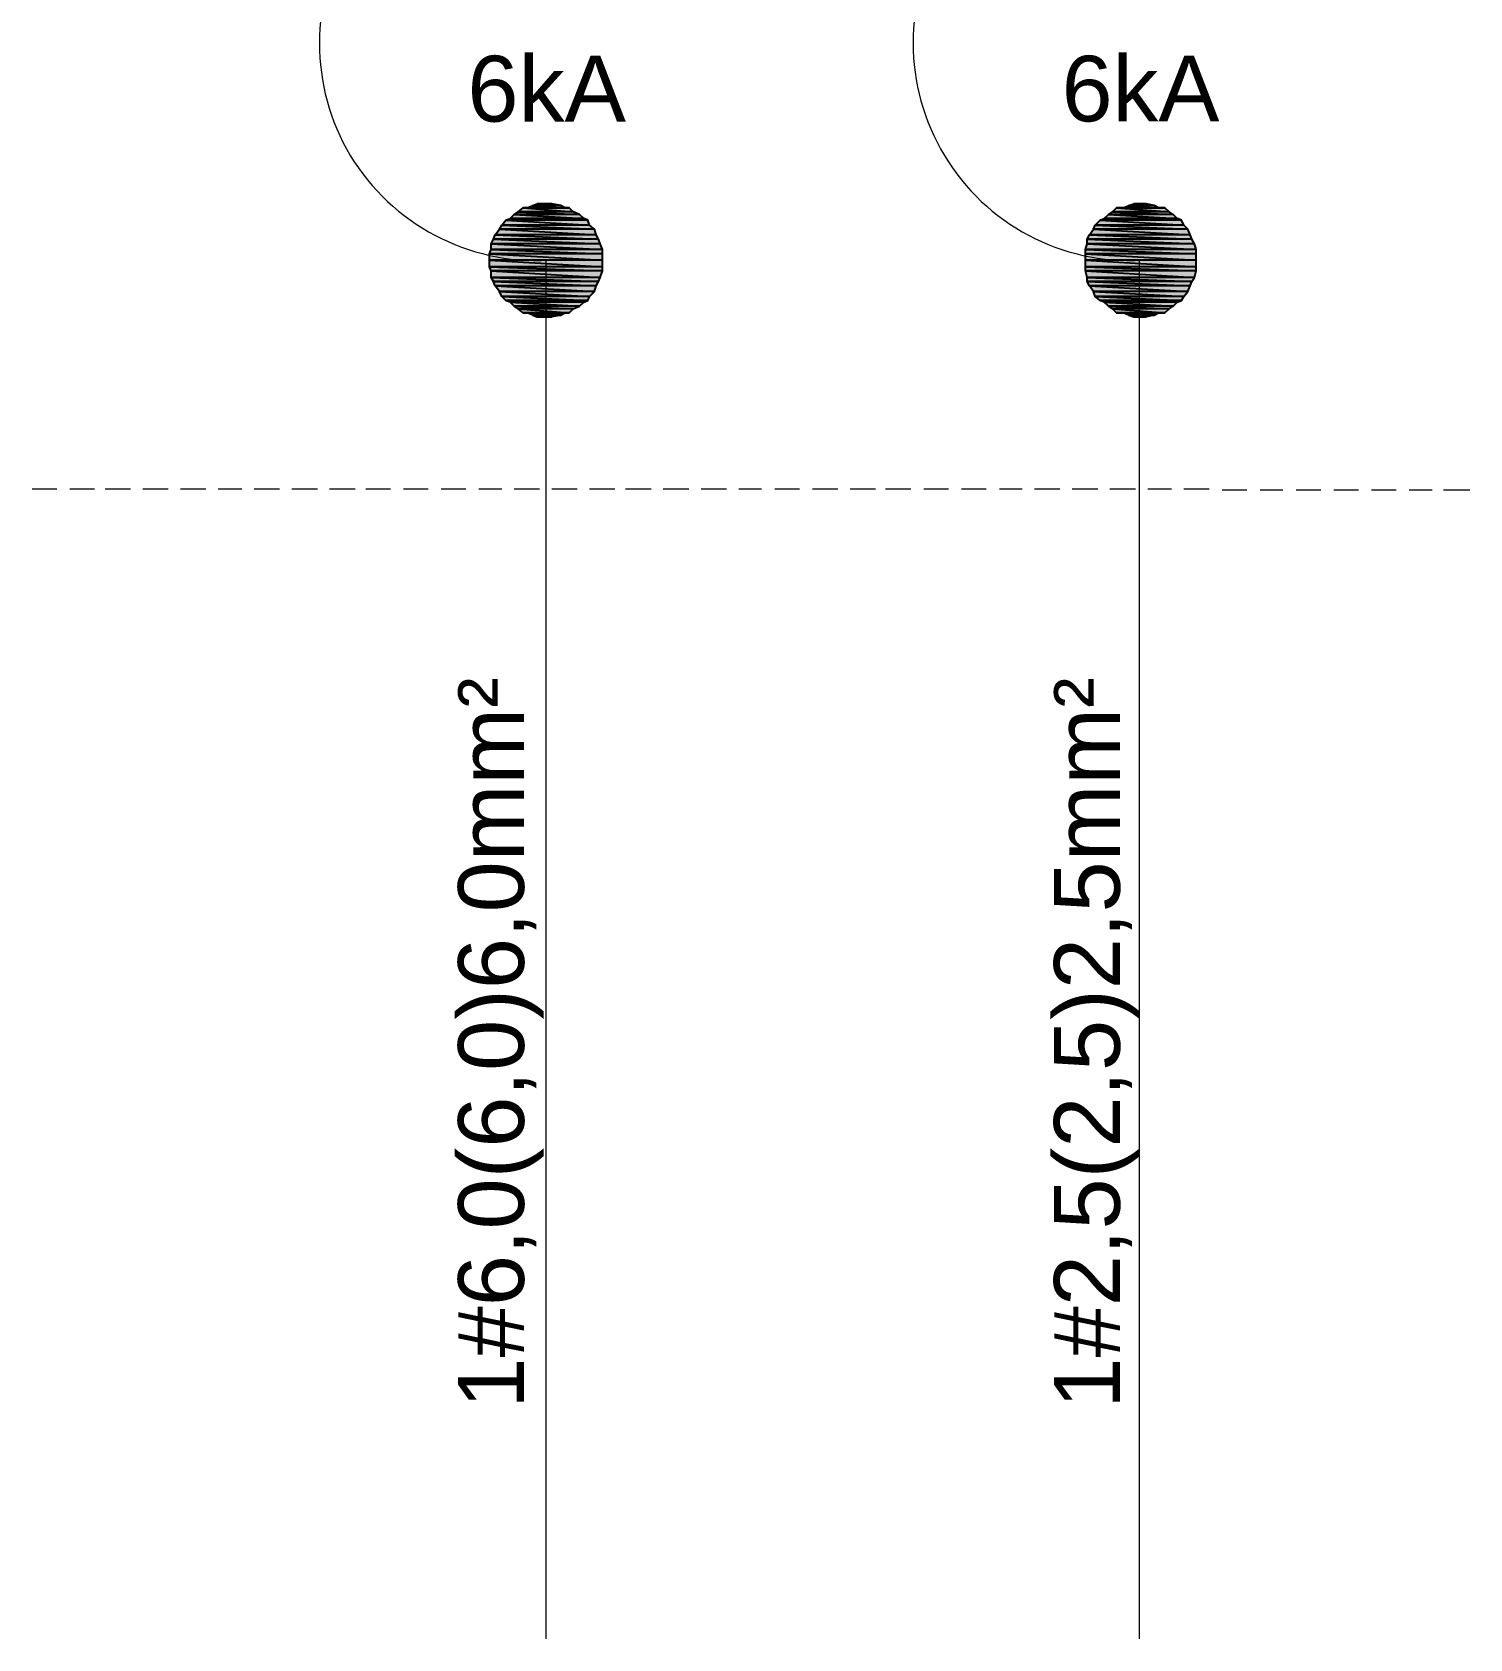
# Model space of a CAD drawing. Header units: millimetres. Extents: x 40 to 176, y -32 to 59.
# Drawn here: x 118.154 to 120.604, y 37.075 to 39.813 of the extents above; entities that cross this region are included whole.
import ezdxf

# ---------------------------------------------------------------- set-up
doc = ezdxf.new("R2010")
doc.units = ezdxf.units.MM
doc.layers.add('13 - Diagrama unifilar', color=7, linetype='Continuous', lineweight=30)
doc.styles.add('Arial0', font='arial.ttf', dxfattribs={"height": 3.14658})

msp = doc.modelspace()

# ---------------------------------------------------------------- hatches: boundary and pattern name
at = {"layer": '13 - Diagrama unifilar', "true_color": 0x000007}
h = msp.add_hatch(color=7, dxfattribs=at)
h.paths.add_polyline_path([(119.0689, 39.514), (118.9907, 39.514), (119.0759, 39.507)])
h.paths.add_polyline_path([(118.9907, 39.514), (119.0759, 39.507), (118.9823, 39.507)])
h = msp.add_hatch(color=7, dxfattribs=at)
h.paths.add_polyline_path([(119.0549, 39.5182), (119.0074, 39.5182), (119.0619, 39.514)])
h.paths.add_polyline_path([(119.0074, 39.5182), (119.0619, 39.514), (118.9977, 39.514)])
h = msp.add_hatch(color=7, dxfattribs=at)
h.paths.add_polyline_path([(119.0396, 39.521), (119.0144, 39.521), (119.0549, 39.5182)])
h.paths.add_polyline_path([(119.0144, 39.521), (119.0549, 39.5182), (119.0074, 39.5182)])
h = msp.add_hatch(color=7, dxfattribs=at)
h.paths.add_polyline_path([(120.0843, 39.514), (120.0019, 39.514), (120.0913, 39.507)])
h.paths.add_polyline_path([(120.0019, 39.514), (120.0913, 39.507), (119.9949, 39.507)])
h = msp.add_hatch(color=7, dxfattribs=at)
h.paths.add_polyline_path([(120.0662, 39.5182), (120.0229, 39.5182), (120.0732, 39.514)])
h.paths.add_polyline_path([(120.0229, 39.5182), (120.0732, 39.514), (120.0131, 39.514)])
h = msp.add_hatch(color=7, dxfattribs=at)
h.paths.add_polyline_path([(120.0522, 39.521), (120.0313, 39.521), (120.0662, 39.5182)])
h.paths.add_polyline_path([(120.0313, 39.521), (120.0662, 39.5182), (120.0229, 39.5182)])
h = msp.add_hatch(color=7, dxfattribs=at)
h.paths.add_polyline_path([(119.101, 39.4931), (118.9613, 39.4931), (119.1038, 39.4847)])
h.paths.add_polyline_path([(118.9613, 39.4931), (119.1038, 39.4847), (118.9544, 39.4847)])
h = msp.add_hatch(color=7, dxfattribs=at)
h.paths.add_polyline_path([(119.094, 39.4958), (118.9683, 39.4958), (119.101, 39.4931)])
h.paths.add_polyline_path([(118.9683, 39.4958), (119.101, 39.4931), (118.9613, 39.4931)])
h = msp.add_hatch(color=7, dxfattribs=at)
h.paths.add_polyline_path([(119.087, 39.5028), (118.9753, 39.5028), (119.094, 39.4958)])
h.paths.add_polyline_path([(118.9753, 39.5028), (119.094, 39.4958), (118.9683, 39.4958)])
h = msp.add_hatch(color=7, dxfattribs=at)
h.paths.add_polyline_path([(119.0759, 39.507), (118.9823, 39.507), (119.087, 39.5028)])
h.paths.add_polyline_path([(118.9823, 39.507), (119.087, 39.5028), (118.9753, 39.5028)])
h = msp.add_hatch(color=7, dxfattribs=at)
h.paths.add_polyline_path([(120.1123, 39.4931), (119.974, 39.4931), (120.1165, 39.4847)])
h.paths.add_polyline_path([(119.974, 39.4931), (120.1165, 39.4847), (119.9656, 39.4847)])
h = msp.add_hatch(color=7, dxfattribs=at)
h.paths.add_polyline_path([(120.1053, 39.4958), (119.981, 39.4958), (120.1123, 39.4931)])
h.paths.add_polyline_path([(119.981, 39.4958), (120.1123, 39.4931), (119.974, 39.4931)])
h = msp.add_hatch(color=7, dxfattribs=at)
h.paths.add_polyline_path([(120.0983, 39.5028), (119.988, 39.5028), (120.1053, 39.4958)])
h.paths.add_polyline_path([(119.988, 39.5028), (120.1053, 39.4958), (119.981, 39.4958)])
h = msp.add_hatch(color=7, dxfattribs=at)
h.paths.add_polyline_path([(120.0913, 39.507), (119.9949, 39.507), (120.0983, 39.5028)])
h.paths.add_polyline_path([(119.9949, 39.507), (120.0983, 39.5028), (119.988, 39.5028)])
h = msp.add_hatch(color=7, dxfattribs=at)
h.paths.add_polyline_path([(119.1192, 39.4609), (118.9404, 39.4609), (119.122, 39.4525)])
h.paths.add_polyline_path([(118.9404, 39.4609), (119.122, 39.4525), (118.9362, 39.4525)])
h = msp.add_hatch(color=7, dxfattribs=at)
h.paths.add_polyline_path([(119.115, 39.4679), (118.9432, 39.4679), (119.1192, 39.4609)])
h.paths.add_polyline_path([(118.9432, 39.4679), (119.1192, 39.4609), (118.9404, 39.4609)])
h = msp.add_hatch(color=7, dxfattribs=at)
h.paths.add_polyline_path([(119.1122, 39.4777), (118.9502, 39.4777), (119.115, 39.4679)])
h.paths.add_polyline_path([(118.9502, 39.4777), (119.115, 39.4679), (118.9432, 39.4679)])
h = msp.add_hatch(color=7, dxfattribs=at)
h.paths.add_polyline_path([(119.1038, 39.4847), (118.9544, 39.4847), (119.1122, 39.4777)])
h.paths.add_polyline_path([(118.9544, 39.4847), (119.1122, 39.4777), (118.9502, 39.4777)])
h = msp.add_hatch(color=7, dxfattribs=at)
h.paths.add_polyline_path([(120.1276, 39.4679), (119.9558, 39.4679), (120.1304, 39.4609)])
h.paths.add_polyline_path([(119.9558, 39.4679), (120.1304, 39.4609), (119.9516, 39.4609)])
h = msp.add_hatch(color=7, dxfattribs=at)
h.paths.add_polyline_path([(120.1304, 39.4609), (119.9516, 39.4609), (120.1346, 39.4525)])
h.paths.add_polyline_path([(119.9516, 39.4609), (120.1346, 39.4525), (119.9516, 39.4525)])
h = msp.add_hatch(color=7, dxfattribs=at)
h.paths.add_polyline_path([(120.1234, 39.4777), (119.9628, 39.4777), (120.1276, 39.4679)])
h.paths.add_polyline_path([(119.9628, 39.4777), (120.1276, 39.4679), (119.9558, 39.4679)])
h = msp.add_hatch(color=7, dxfattribs=at)
h.paths.add_polyline_path([(120.1165, 39.4847), (119.9656, 39.4847), (120.1234, 39.4777)])
h.paths.add_polyline_path([(119.9656, 39.4847), (120.1234, 39.4777), (119.9628, 39.4777)])
h = msp.add_hatch(color=7, dxfattribs=at)
h.paths.add_polyline_path([(119.1262, 39.4428), (118.9362, 39.4428), (119.1262, 39.4358)])
h.paths.add_polyline_path([(118.9362, 39.4428), (119.1262, 39.4358), (118.9334, 39.4358)])
h = msp.add_hatch(color=7, dxfattribs=at)
h.paths.add_polyline_path([(119.1262, 39.4358), (118.9334, 39.4358), (119.1262, 39.4246)])
h.paths.add_polyline_path([(118.9334, 39.4358), (119.1262, 39.4246), (118.9334, 39.4246)])
h = msp.add_hatch(color=7, dxfattribs=at)
h.paths.add_polyline_path([(119.122, 39.4525), (118.9362, 39.4525), (119.1262, 39.4428)])
h.paths.add_polyline_path([(118.9362, 39.4525), (119.1262, 39.4428), (118.9362, 39.4428)])
h = msp.add_hatch(color=7, dxfattribs=at)
h.paths.add_polyline_path([(120.1346, 39.4525), (119.9516, 39.4525), (120.1374, 39.4428)])
h.paths.add_polyline_path([(119.9516, 39.4525), (120.1374, 39.4428), (119.9488, 39.4428)])
h = msp.add_hatch(color=7, dxfattribs=at)
h.paths.add_polyline_path([(120.1374, 39.4428), (119.9488, 39.4428), (120.1374, 39.4358)])
h.paths.add_polyline_path([(119.9488, 39.4428), (120.1374, 39.4358), (119.9488, 39.4358)])
h = msp.add_hatch(color=7, dxfattribs=at)
h.paths.add_polyline_path([(120.1374, 39.4358), (119.9488, 39.4358), (120.1374, 39.4246)])
h.paths.add_polyline_path([(119.9488, 39.4358), (120.1374, 39.4246), (119.9488, 39.4246)])
h = msp.add_hatch(color=7, dxfattribs=at)
h.paths.add_polyline_path([(119.1262, 39.4246), (118.9334, 39.4246), (119.1262, 39.4134)])
h.paths.add_polyline_path([(118.9334, 39.4246), (119.1262, 39.4134), (118.9334, 39.4134)])
h = msp.add_hatch(color=7, dxfattribs=at)
h.paths.add_polyline_path([(119.1262, 39.4134), (118.9334, 39.4134), (119.1262, 39.4065)])
h.paths.add_polyline_path([(118.9334, 39.4134), (119.1262, 39.4065), (118.9362, 39.4065)])
h = msp.add_hatch(color=7, dxfattribs=at)
h.paths.add_polyline_path([(119.1262, 39.4065), (118.9362, 39.4065), (119.122, 39.3953)])
h.paths.add_polyline_path([(118.9362, 39.4065), (119.122, 39.3953), (118.9362, 39.3953)])
h = msp.add_hatch(color=7, dxfattribs=at)
h.paths.add_polyline_path([(120.1374, 39.4246), (119.9488, 39.4246), (120.1374, 39.4134)])
h.paths.add_polyline_path([(119.9488, 39.4246), (120.1374, 39.4134), (119.9488, 39.4134)])
h = msp.add_hatch(color=7, dxfattribs=at)
h.paths.add_polyline_path([(120.1374, 39.4134), (119.9488, 39.4134), (120.1374, 39.4065)])
h.paths.add_polyline_path([(119.9488, 39.4134), (120.1374, 39.4065), (119.9488, 39.4065)])
h = msp.add_hatch(color=7, dxfattribs=at)
h.paths.add_polyline_path([(120.1374, 39.4065), (119.9488, 39.4065), (120.1346, 39.3953)])
h.paths.add_polyline_path([(119.9488, 39.4065), (120.1346, 39.3953), (119.9516, 39.3953)])
h = msp.add_hatch(color=7, dxfattribs=at)
h.paths.add_polyline_path([(119.122, 39.3953), (118.9362, 39.3953), (119.1192, 39.3883)])
h.paths.add_polyline_path([(118.9362, 39.3953), (119.1192, 39.3883), (118.9404, 39.3883)])
h = msp.add_hatch(color=7, dxfattribs=at)
h.paths.add_polyline_path([(119.1192, 39.3883), (118.9404, 39.3883), (119.115, 39.3813)])
h.paths.add_polyline_path([(118.9404, 39.3883), (119.115, 39.3813), (118.9432, 39.3813)])
h = msp.add_hatch(color=7, dxfattribs=at)
h.paths.add_polyline_path([(119.115, 39.3813), (118.9432, 39.3813), (119.1122, 39.3715)])
h.paths.add_polyline_path([(118.9432, 39.3813), (119.1122, 39.3715), (118.9502, 39.3715)])
h = msp.add_hatch(color=7, dxfattribs=at)
h.paths.add_polyline_path([(120.1346, 39.3953), (119.9516, 39.3953), (120.1304, 39.3883)])
h.paths.add_polyline_path([(119.9516, 39.3953), (120.1304, 39.3883), (119.9516, 39.3883)])
h = msp.add_hatch(color=7, dxfattribs=at)
h.paths.add_polyline_path([(120.1304, 39.3883), (119.9516, 39.3883), (120.1276, 39.3813)])
h.paths.add_polyline_path([(119.9516, 39.3883), (120.1276, 39.3813), (119.9558, 39.3813)])
h = msp.add_hatch(color=7, dxfattribs=at)
h.paths.add_polyline_path([(120.1276, 39.3813), (119.9558, 39.3813), (120.1234, 39.3715)])
h.paths.add_polyline_path([(119.9558, 39.3813), (120.1234, 39.3715), (119.9628, 39.3715)])
h = msp.add_hatch(color=7, dxfattribs=at)
h.paths.add_polyline_path([(119.1122, 39.3715), (118.9502, 39.3715), (119.1038, 39.3632)])
h.paths.add_polyline_path([(118.9502, 39.3715), (119.1038, 39.3632), (118.9544, 39.3632)])
h = msp.add_hatch(color=7, dxfattribs=at)
h.paths.add_polyline_path([(119.1038, 39.3632), (118.9544, 39.3632), (119.101, 39.3562)])
h.paths.add_polyline_path([(118.9544, 39.3632), (119.101, 39.3562), (118.9613, 39.3562)])
h = msp.add_hatch(color=7, dxfattribs=at)
h.paths.add_polyline_path([(119.101, 39.3562), (118.9613, 39.3562), (119.094, 39.3534)])
h.paths.add_polyline_path([(118.9613, 39.3562), (119.094, 39.3534), (118.9683, 39.3534)])
h = msp.add_hatch(color=7, dxfattribs=at)
h.paths.add_polyline_path([(119.094, 39.3534), (118.9683, 39.3534), (119.087, 39.3464)])
h.paths.add_polyline_path([(118.9683, 39.3534), (119.087, 39.3464), (118.9753, 39.3464)])
h = msp.add_hatch(color=7, dxfattribs=at)
h.paths.add_polyline_path([(120.1234, 39.3715), (119.9628, 39.3715), (120.1165, 39.3632)])
h.paths.add_polyline_path([(119.9628, 39.3715), (120.1165, 39.3632), (119.9656, 39.3632)])
h = msp.add_hatch(color=7, dxfattribs=at)
h.paths.add_polyline_path([(120.1165, 39.3632), (119.9656, 39.3632), (120.1123, 39.3562)])
h.paths.add_polyline_path([(119.9656, 39.3632), (120.1123, 39.3562), (119.974, 39.3562)])
h = msp.add_hatch(color=7, dxfattribs=at)
h.paths.add_polyline_path([(120.1123, 39.3562), (119.974, 39.3562), (120.1053, 39.3534)])
h.paths.add_polyline_path([(119.974, 39.3562), (120.1053, 39.3534), (119.981, 39.3534)])
h = msp.add_hatch(color=7, dxfattribs=at)
h.paths.add_polyline_path([(120.1053, 39.3534), (119.981, 39.3534), (120.0983, 39.3464)])
h.paths.add_polyline_path([(119.981, 39.3534), (120.0983, 39.3464), (119.988, 39.3464)])
h = msp.add_hatch(color=7, dxfattribs=at)
h.paths.add_polyline_path([(119.087, 39.3464), (118.9753, 39.3464), (119.0759, 39.3422)])
h.paths.add_polyline_path([(118.9753, 39.3464), (119.0759, 39.3422), (118.9823, 39.3422)])
h = msp.add_hatch(color=7, dxfattribs=at)
h.paths.add_polyline_path([(119.0759, 39.3422), (118.9823, 39.3422), (119.0689, 39.3352)])
h.paths.add_polyline_path([(118.9823, 39.3422), (119.0689, 39.3352), (118.9907, 39.3352)])
h = msp.add_hatch(color=7, dxfattribs=at)
h.paths.add_polyline_path([(119.0619, 39.3352), (118.9977, 39.3352), (119.0549, 39.331)])
h.paths.add_polyline_path([(118.9977, 39.3352), (119.0549, 39.331), (119.0074, 39.331)])
h = msp.add_hatch(color=7, dxfattribs=at)
h.paths.add_polyline_path([(119.0074, 39.331), (119.0144, 39.3282), (119.0396, 39.3282)])
h.paths.add_polyline_path([(119.0144, 39.3282), (119.0396, 39.3282), (119.0368, 39.3282)])
for points in [[(119.0074, 39.331), (119.0549, 39.331), (119.0396, 39.3282)], [(120.0229, 39.331), (120.0662, 39.331), (120.0522, 39.3282)]]:
    msp.add_hatch(color=7, dxfattribs=at).paths.add_polyline_path(points)
h = msp.add_hatch(color=7, dxfattribs=at)
h.paths.add_polyline_path([(120.0983, 39.3464), (119.988, 39.3464), (120.0913, 39.3422)])
h.paths.add_polyline_path([(119.988, 39.3464), (120.0913, 39.3422), (119.9949, 39.3422)])
h = msp.add_hatch(color=7, dxfattribs=at)
h.paths.add_polyline_path([(120.0913, 39.3422), (119.9949, 39.3422), (120.0843, 39.3352)])
h.paths.add_polyline_path([(119.9949, 39.3422), (120.0843, 39.3352), (120.0019, 39.3352)])
h = msp.add_hatch(color=7, dxfattribs=at)
h.paths.add_polyline_path([(120.0732, 39.3352), (120.0131, 39.3352), (120.0662, 39.331)])
h.paths.add_polyline_path([(120.0131, 39.3352), (120.0662, 39.331), (120.0229, 39.331)])
h = msp.add_hatch(color=7, dxfattribs=at)
h.paths.add_polyline_path([(120.0229, 39.331), (120.0313, 39.3282), (120.0522, 39.3282)])
h.paths.add_polyline_path([(120.0313, 39.3282), (120.0522, 39.3282), (120.048, 39.3282)])

# ---------------------------------------------------------------- linework, layer by layer
at = {"layer": '13 - Diagrama unifilar', "color": 7, "linetype": 'Continuous', "lineweight": -2, "true_color": 0x000007}
for points in [[(118.9907, 39.514), (119.0759, 39.507), (118.9823, 39.507)], [(118.9977, 39.514), (119.0689, 39.514), (118.9907, 39.514)], [(119.0689, 39.514), (118.9907, 39.514), (119.0759, 39.507)], [(119.0074, 39.5182), (119.0619, 39.514), (118.9977, 39.514)], [(119.0619, 39.514), (118.9977, 39.514), (119.0689, 39.514)], [(119.0144, 39.521), (119.0549, 39.5182), (119.0074, 39.5182)], [(119.0549, 39.5182), (119.0074, 39.5182), (119.0619, 39.514)], [(119.0368, 39.521), (119.0396, 39.521), (119.0144, 39.521)], [(119.0396, 39.521), (119.0144, 39.521), (119.0549, 39.5182)], [(120.0019, 39.514), (120.0913, 39.507), (119.9949, 39.507)], [(120.0131, 39.514), (120.0843, 39.514), (120.0019, 39.514)], [(120.0843, 39.514), (120.0019, 39.514), (120.0913, 39.507)], [(120.0229, 39.5182), (120.0732, 39.514), (120.0131, 39.514)], [(120.0732, 39.514), (120.0131, 39.514), (120.0843, 39.514)], [(120.0313, 39.521), (120.0662, 39.5182), (120.0229, 39.5182)], [(120.0662, 39.5182), (120.0229, 39.5182), (120.0732, 39.514)], [(120.048, 39.521), (120.0522, 39.521), (120.0313, 39.521)], [(120.0522, 39.521), (120.0313, 39.521), (120.0662, 39.5182)], [(118.9613, 39.4931), (119.1038, 39.4847), (118.9544, 39.4847)], [(118.9683, 39.4958), (119.101, 39.4931), (118.9613, 39.4931)], [(119.101, 39.4931), (118.9613, 39.4931), (119.1038, 39.4847)], [(118.9753, 39.5028), (119.094, 39.4958), (118.9683, 39.4958)], [(119.094, 39.4958), (118.9683, 39.4958), (119.101, 39.4931)], [(118.9823, 39.507), (119.087, 39.5028), (118.9753, 39.5028)], [(119.087, 39.5028), (118.9753, 39.5028), (119.094, 39.4958)], [(119.0759, 39.507), (118.9823, 39.507), (119.087, 39.5028)], [(119.974, 39.4931), (120.1165, 39.4847), (119.9656, 39.4847)], [(119.981, 39.4958), (120.1123, 39.4931), (119.974, 39.4931)], [(120.1123, 39.4931), (119.974, 39.4931), (120.1165, 39.4847)], [(119.988, 39.5028), (120.1053, 39.4958), (119.981, 39.4958)], [(120.1053, 39.4958), (119.981, 39.4958), (120.1123, 39.4931)], [(119.9949, 39.507), (120.0983, 39.5028), (119.988, 39.5028)], [(120.0983, 39.5028), (119.988, 39.5028), (120.1053, 39.4958)], [(120.0913, 39.507), (119.9949, 39.507), (120.0983, 39.5028)], [(118.9404, 39.4609), (119.122, 39.4525), (118.9362, 39.4525)], [(118.9432, 39.4679), (119.1192, 39.4609), (118.9404, 39.4609)], [(119.1192, 39.4609), (118.9404, 39.4609), (119.122, 39.4525)], [(118.9502, 39.4777), (119.115, 39.4679), (118.9432, 39.4679)], [(119.115, 39.4679), (118.9432, 39.4679), (119.1192, 39.4609)], [(118.9544, 39.4847), (119.1122, 39.4777), (118.9502, 39.4777)], [(119.1122, 39.4777), (118.9502, 39.4777), (119.115, 39.4679)], [(119.1038, 39.4847), (118.9544, 39.4847), (119.1122, 39.4777)], [(119.9558, 39.4679), (120.1304, 39.4609), (119.9516, 39.4609)], [(120.1304, 39.4609), (119.9516, 39.4609), (120.1346, 39.4525)], [(119.9516, 39.4609), (120.1346, 39.4525), (119.9516, 39.4525)], [(119.9628, 39.4777), (120.1276, 39.4679), (119.9558, 39.4679)], [(120.1276, 39.4679), (119.9558, 39.4679), (120.1304, 39.4609)], [(119.9656, 39.4847), (120.1234, 39.4777), (119.9628, 39.4777)], [(120.1234, 39.4777), (119.9628, 39.4777), (120.1276, 39.4679)], [(120.1165, 39.4847), (119.9656, 39.4847), (120.1234, 39.4777)], [(118.9362, 39.4428), (119.1262, 39.4358), (118.9334, 39.4358)], [(119.1262, 39.4358), (118.9334, 39.4358), (119.1262, 39.4246)], [(118.9334, 39.4358), (119.1262, 39.4246), (118.9334, 39.4246)], [(119.122, 39.4525), (118.9362, 39.4525), (119.1262, 39.4428)], [(118.9362, 39.4525), (119.1262, 39.4428), (118.9362, 39.4428)], [(119.1262, 39.4428), (118.9362, 39.4428), (119.1262, 39.4358)], [(119.9516, 39.4525), (120.1374, 39.4428), (119.9488, 39.4428)], [(120.1374, 39.4428), (119.9488, 39.4428), (120.1374, 39.4358)], [(119.9488, 39.4428), (120.1374, 39.4358), (119.9488, 39.4358)], [(120.1374, 39.4358), (119.9488, 39.4358), (120.1374, 39.4246)], [(119.9488, 39.4358), (120.1374, 39.4246), (119.9488, 39.4246)], [(120.1346, 39.4525), (119.9516, 39.4525), (120.1374, 39.4428)], [(119.1262, 39.4246), (118.9334, 39.4246), (119.1262, 39.4134)], [(118.9334, 39.4246), (119.1262, 39.4134), (118.9334, 39.4134)], [(119.1262, 39.4134), (118.9334, 39.4134), (119.1262, 39.4065)], [(118.9334, 39.4134), (119.1262, 39.4065), (118.9362, 39.4065)], [(119.1262, 39.4065), (118.9362, 39.4065), (119.122, 39.3953)], [(118.9362, 39.4065), (119.122, 39.3953), (118.9362, 39.3953)], [(120.1374, 39.4246), (119.9488, 39.4246), (120.1374, 39.4134)], [(119.9488, 39.4246), (120.1374, 39.4134), (119.9488, 39.4134)], [(120.1374, 39.4134), (119.9488, 39.4134), (120.1374, 39.4065)], [(119.9488, 39.4134), (120.1374, 39.4065), (119.9488, 39.4065)], [(120.1374, 39.4065), (119.9488, 39.4065), (120.1346, 39.3953)], [(119.9488, 39.4065), (120.1346, 39.3953), (119.9516, 39.3953)], [(119.122, 39.3953), (118.9362, 39.3953), (119.1192, 39.3883)], [(118.9362, 39.3953), (119.1192, 39.3883), (118.9404, 39.3883)], [(119.1192, 39.3883), (118.9404, 39.3883), (119.115, 39.3813)], [(118.9404, 39.3883), (119.115, 39.3813), (118.9432, 39.3813)], [(119.115, 39.3813), (118.9432, 39.3813), (119.1122, 39.3715)], [(118.9432, 39.3813), (119.1122, 39.3715), (118.9502, 39.3715)], [(120.1346, 39.3953), (119.9516, 39.3953), (120.1304, 39.3883)], [(119.9516, 39.3953), (120.1304, 39.3883), (119.9516, 39.3883)], [(120.1304, 39.3883), (119.9516, 39.3883), (120.1276, 39.3813)], [(119.9516, 39.3883), (120.1276, 39.3813), (119.9558, 39.3813)], [(120.1276, 39.3813), (119.9558, 39.3813), (120.1234, 39.3715)], [(119.9558, 39.3813), (120.1234, 39.3715), (119.9628, 39.3715)], [(119.1122, 39.3715), (118.9502, 39.3715), (119.1038, 39.3632)], [(118.9502, 39.3715), (119.1038, 39.3632), (118.9544, 39.3632)], [(119.1038, 39.3632), (118.9544, 39.3632), (119.101, 39.3562)], [(118.9544, 39.3632), (119.101, 39.3562), (118.9613, 39.3562)], [(119.101, 39.3562), (118.9613, 39.3562), (119.094, 39.3534)], [(118.9613, 39.3562), (119.094, 39.3534), (118.9683, 39.3534)], [(119.094, 39.3534), (118.9683, 39.3534), (119.087, 39.3464)], [(118.9683, 39.3534), (119.087, 39.3464), (118.9753, 39.3464)], [(120.1234, 39.3715), (119.9628, 39.3715), (120.1165, 39.3632)], [(119.9628, 39.3715), (120.1165, 39.3632), (119.9656, 39.3632)], [(120.1165, 39.3632), (119.9656, 39.3632), (120.1123, 39.3562)], [(119.9656, 39.3632), (120.1123, 39.3562), (119.974, 39.3562)], [(120.1123, 39.3562), (119.974, 39.3562), (120.1053, 39.3534)], [(119.974, 39.3562), (120.1053, 39.3534), (119.981, 39.3534)], [(120.1053, 39.3534), (119.981, 39.3534), (120.0983, 39.3464)], [(119.981, 39.3534), (120.0983, 39.3464), (119.988, 39.3464)], [(119.087, 39.3464), (118.9753, 39.3464), (119.0759, 39.3422)], [(118.9753, 39.3464), (119.0759, 39.3422), (118.9823, 39.3422)], [(119.0759, 39.3422), (118.9823, 39.3422), (119.0689, 39.3352)], [(118.9823, 39.3422), (119.0689, 39.3352), (118.9907, 39.3352)], [(119.0689, 39.3352), (118.9907, 39.3352), (119.0619, 39.3352)], [(118.9907, 39.3352), (119.0619, 39.3352), (118.9977, 39.3352)], [(119.0619, 39.3352), (118.9977, 39.3352), (119.0549, 39.331)], [(118.9977, 39.3352), (119.0549, 39.331), (119.0074, 39.331)], [(119.0074, 39.331), (119.0144, 39.3282), (119.0396, 39.3282)], [(119.0074, 39.331), (119.0549, 39.331), (119.0396, 39.3282)], [(119.0144, 39.3282), (119.0396, 39.3282), (119.0368, 39.3282)], [(120.0983, 39.3464), (119.988, 39.3464), (120.0913, 39.3422)], [(119.988, 39.3464), (120.0913, 39.3422), (119.9949, 39.3422)], [(120.0913, 39.3422), (119.9949, 39.3422), (120.0843, 39.3352)], [(119.9949, 39.3422), (120.0843, 39.3352), (120.0019, 39.3352)], [(120.0843, 39.3352), (120.0019, 39.3352), (120.0732, 39.3352)], [(120.0019, 39.3352), (120.0732, 39.3352), (120.0131, 39.3352)], [(120.0732, 39.3352), (120.0131, 39.3352), (120.0662, 39.331)], [(120.0131, 39.3352), (120.0662, 39.331), (120.0229, 39.331)], [(120.0229, 39.331), (120.0313, 39.3282), (120.0522, 39.3282)], [(120.0229, 39.331), (120.0662, 39.331), (120.0522, 39.3282)], [(120.0313, 39.3282), (120.0522, 39.3282), (120.048, 39.3282)]]:
    msp.add_lwpolyline(points, close=True, dxfattribs=at)
at = {"layer": '13 - Diagrama unifilar', "color": 7, "linetype": 'Continuous', "lineweight": 20, "true_color": 0x000007}
for points in [[(119.0298, 37.0753), (119.0298, 39.4246), (119.0298, 39.4246)], [(120.041, 37.0753), (120.041, 39.4246), (120.041, 39.4246)]]:
    msp.add_lwpolyline(points, dxfattribs=at)
at = {"layer": '13 - Diagrama unifilar', "color": 6, "linetype": 'Continuous', "lineweight": 20, "true_color": 0x000006}
for points in [[(118.154, 39.0349), (118.1959, 39.0349), (118.1959, 39.0349)], [(118.2183, 39.0349), (118.2602, 39.0349), (118.2602, 39.0349)], [(118.2783, 39.0349), (118.3216, 39.0349), (118.3216, 39.0349)], [(118.3426, 39.0349), (118.3859, 39.0349), (118.3859, 39.0349)], [(118.4068, 39.0349), (118.4501, 39.0349), (118.4501, 39.0349)], [(118.4711, 39.0349), (118.5116, 39.0349), (118.5116, 39.0349)], [(118.5325, 39.0349), (118.5758, 39.0349), (118.5758, 39.0349)], [(118.5968, 39.0349), (118.6401, 39.0349), (118.6401, 39.0349)], [(118.661, 39.0349), (118.7043, 39.0349), (118.7043, 39.0349)], [(118.7225, 39.0349), (118.7644, 39.0349), (118.7644, 39.0349)], [(118.7867, 39.0349), (118.8286, 39.0349), (118.8286, 39.0349)], [(118.851, 39.0349), (118.8929, 39.0349), (118.8929, 39.0349)], [(118.9152, 39.0349), (118.9544, 39.0349), (118.9544, 39.0349)], [(118.9753, 39.0349), (119.0186, 39.0349), (119.0186, 39.0349)], [(119.0396, 39.0349), (119.0829, 39.0349), (119.0829, 39.0349)], [(119.1038, 39.0349), (119.1471, 39.0349), (119.1471, 39.0349)], [(119.1653, 39.0349), (119.2086, 39.0349), (119.2086, 39.0349)], [(119.2295, 39.0349), (119.2728, 39.0349), (119.2728, 39.0349)], [(119.2938, 39.0349), (119.3371, 39.0349), (119.3371, 39.0349)], [(119.358, 39.0349), (119.3971, 39.0349), (119.3971, 39.0349)], [(119.4195, 39.0349), (119.4614, 39.0349), (119.4614, 39.0349)], [(119.4837, 39.0349), (119.527, 39.0349), (119.527, 39.0349)], [(119.548, 39.0349), (119.5913, 39.0349), (119.5913, 39.0349)], [(119.608, 39.0349), (119.6513, 39.0349), (119.6513, 39.0349)], [(119.6737, 39.0349), (119.7156, 39.0349), (119.7156, 39.0349)], [(119.7379, 39.0349), (119.7798, 39.0349), (119.7798, 39.0349)], [(119.8022, 39.0349), (119.8413, 39.0349), (119.8413, 39.0349)], [(119.8622, 39.0349), (119.9055, 39.0349), (119.9055, 39.0349)], [(119.9265, 39.0349), (119.9698, 39.0349), (119.9698, 39.0349)], [(119.9907, 39.0349), (120.034, 39.0349), (120.034, 39.0349)], [(120.055, 39.0349), (120.0955, 39.0349), (120.0955, 39.0349)], [(120.1165, 39.0349), (120.1598, 39.0349), (120.1598, 39.0349)]]:
    msp.add_lwpolyline(points, dxfattribs=at)
at = {"layer": '13 - Diagrama unifilar', "color": 6, "linetype": 'Continuous', "lineweight": 9, "true_color": 0x000006}
for points in [[(120.1821, 39.0335), (120.224, 39.0335), (120.224, 39.0335)], [(120.2464, 39.0335), (120.2855, 39.0335), (120.2855, 39.0335)], [(120.3078, 39.0335), (120.3497, 39.0335), (120.3497, 39.0335)], [(120.3721, 39.0335), (120.414, 39.0335), (120.414, 39.0335)], [(120.4363, 39.0335), (120.4782, 39.0335), (120.4782, 39.0335)], [(120.5006, 39.0335), (120.5397, 39.0335), (120.5397, 39.0335)], [(120.5592, 39.0335), (120.6039, 39.0335), (120.6039, 39.0335)]]:
    msp.add_lwpolyline(points, dxfattribs=at)
at = {"layer": '13 - Diagrama unifilar', "color": 7, "linetype": 'Continuous', "lineweight": 20, "true_color": 0x000007}
for points in [[(119.034, 40.1635), (118.8971, 40.1719), (118.7672, 40.1034), (118.696, 39.9861), (118.696, 39.9861), (118.6261, 39.8688), (118.6261, 39.7207), (118.696, 39.6034), (118.696, 39.6034), (118.7672, 39.4861), (118.8971, 39.4176), (119.034, 39.4246)], [(120.0452, 40.1635), (119.9083, 40.1719), (119.7784, 40.1034), (119.7086, 39.9861), (119.7086, 39.9861), (119.6374, 39.8688), (119.6374, 39.7207), (119.7086, 39.6034), (119.7086, 39.6034), (119.7784, 39.4861), (119.9083, 39.4176), (120.0452, 39.4246)]]:
    msp.add_open_spline(points, degree=3, knots=[0, 0, 0, 0, 0.083333, 0.083333, 0.083333, 0.083334, 0.166667, 0.166667, 0.166667, 0.166668, 1, 1, 1, 1], dxfattribs=at)

# ---------------------------------------------------------------- texts
at = {"layer": '13 - Diagrama unifilar', "color": 7, "true_color": 0x000007, "style": 'Arial0'}
for height, p in [(0.11222, (118.8957, 39.661)), (0.11173, (119.9083, 39.6614))]:
    msp.add_text('6kA', height=height, dxfattribs=at).set_placement(p)
for s, height, p in [('1#6,0(6,0)6,0mm²', 0.112251, (118.9921, 37.4678)), ('1#2,5(2,5)2,5mm²', 0.112236, (120.0075, 37.4678))]:
    msp.add_text(s, height=height, rotation=90, dxfattribs=at).set_placement(p)

doc.saveas('drawing.dxf')
